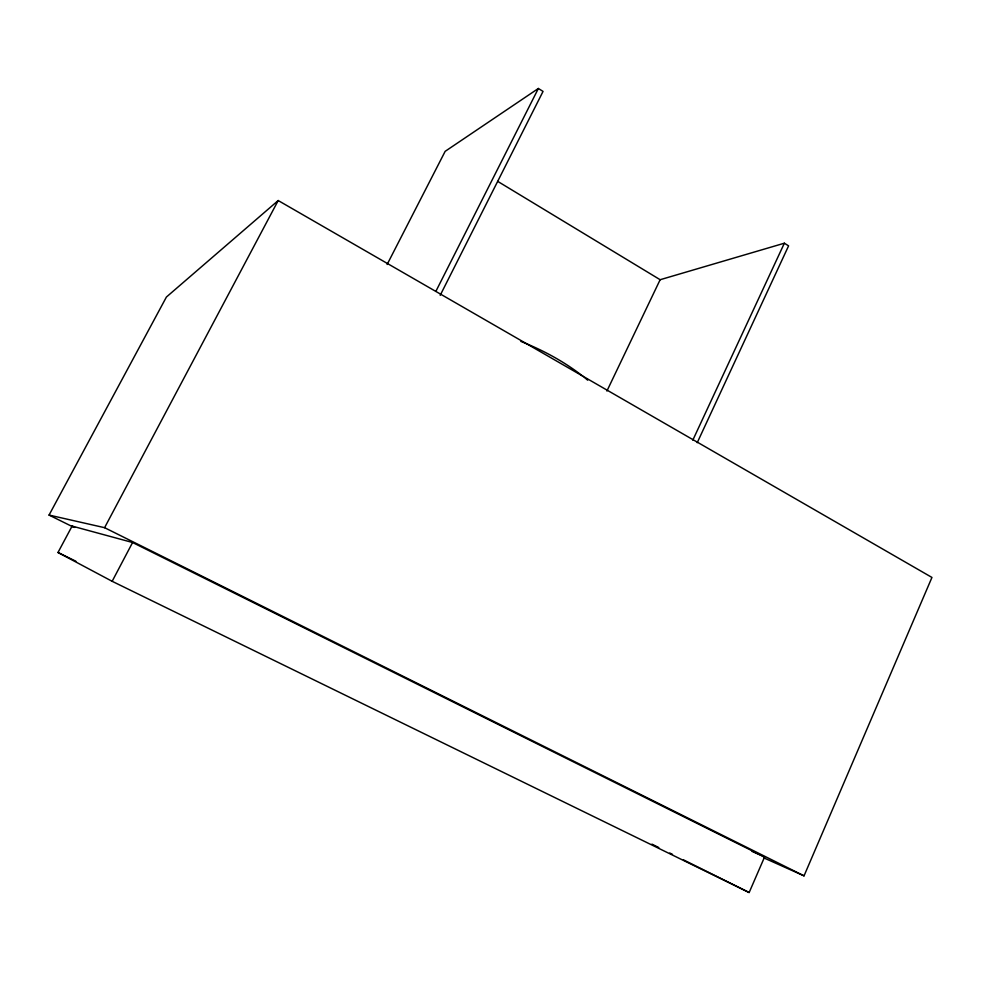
<?xml version="1.0" encoding="UTF-8"?>
<svg xmlns="http://www.w3.org/2000/svg" width="981" height="981" viewBox="0 0 981 981"><rect width="100%" height="100%" fill="white"/><g stroke="black" fill="none" stroke-linecap="round" stroke-linejoin="round"><path stroke-width="1.47" d="M763.525 857.75L804.04 875.849L931.95 577.441L278.199 200.541L166.402 297.047L49.05 515.074L73.734 527.288M749.153 892.526L764.579 856.989L132.582 542.505L72.103 526.086L57.989 552.487L112.153 581.304L749.153 892.526L683.438 859.822M697.233 442.689L788.589 245.863L784.371 243.202L660.139 279.72L497.735 181.387M692.819 440.15L784.371 243.202M606.908 391.039L660.139 279.72M435.871 291.357L538.373 88.474L543.045 91.417L440.199 295.306M387.115 264.502L445.153 151.344L538.373 88.474M112.153 581.304L132.582 542.505M49.05 515.074L104.587 527.68L278.199 200.541M520.862 341.4C543.241 350.266 564.688 361.842 583.597 376.802M751.986 851.385L764.579 856.989M57.989 552.487L75.893 561.242M72.103 526.086L74.85 527.447M104.587 527.68L804.04 875.849M651.948 844.138L658.791 847.547M669.753 853.004L672.488 854.365M584.664 377.624L587.693 380.187"/></g></svg>
